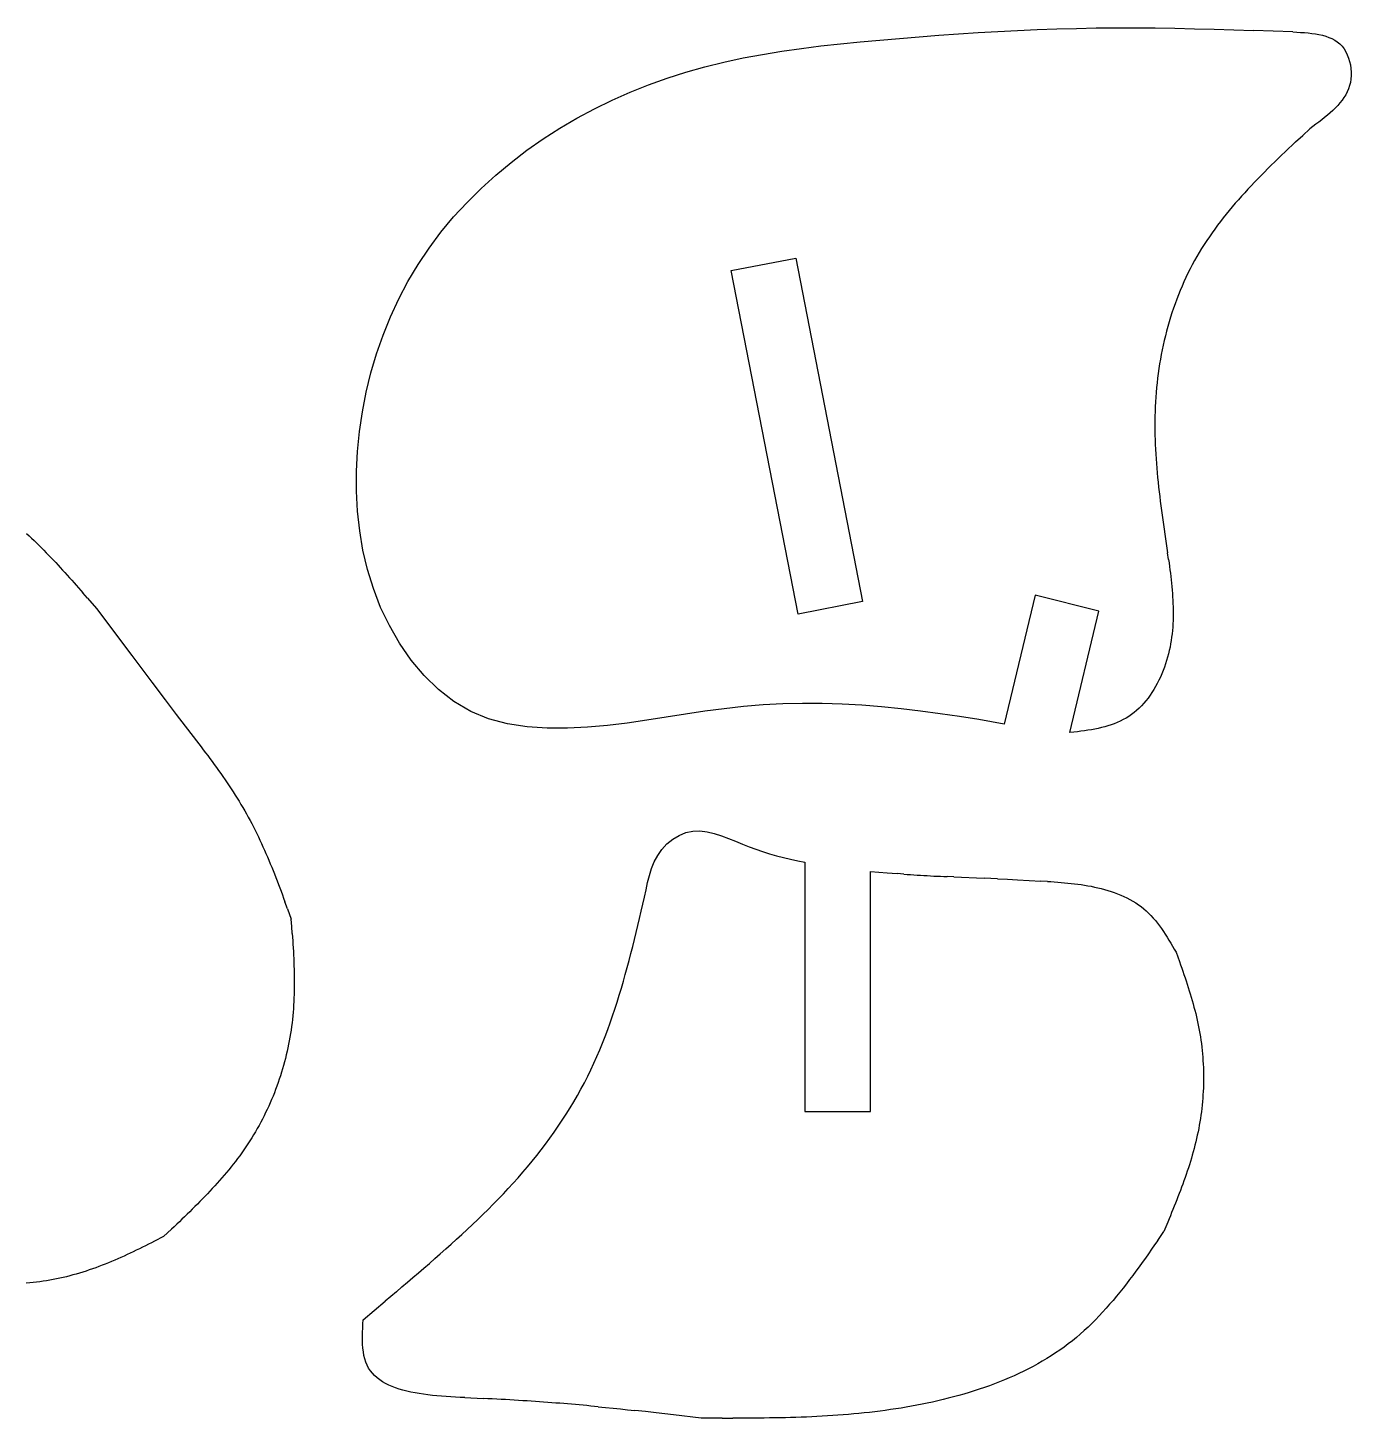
# Model space of a CAD drawing. Extents: x -3475 to 3475, y -2114 to 2114.
# Drawn here: x 1756 to 2338, y 1492 to 2103 of the extents above; entities that cross this region are included whole.
import ezdxf

# ---------------------------------------------------------------- set-up
doc = ezdxf.new("R2010")
doc.units = 0
doc.header["$MEASUREMENT"] = 0
doc.layers.get('0').update_dxf_attribs({"linetype": 'CONTINUOUS'})

msp = doc.modelspace()

# ---------------------------------------------------------------- linework, layer by layer
for p, q in [((2225.45, 2102.99), (2234.09, 2103.06)), ((2234.09, 2103.06), (2242.73, 2103.06)), ((2242.73, 2103.06), (2251.37, 2102.99)), ((2121.79, 2096.89), (2130.43, 2097.68)), ((2130.43, 2097.68), (2139.08, 2098.42)), ((2139.08, 2098.42), (2147.72, 2099.13)), ((2147.72, 2099.13), (2156.36, 2099.79)), ((2156.36, 2099.79), (2165, 2100.4)), ((2165, 2100.4), (2173.63, 2100.96)), ((2173.63, 2100.96), (2182.27, 2101.46)), ((2182.27, 2101.46), (2190.9, 2101.91)), ((2190.9, 2101.91), (2199.54, 2102.29)), ((2199.54, 2102.29), (2208.17, 2102.59)), ((2208.17, 2102.59), (2216.81, 2102.83)), ((2216.81, 2102.83), (2225.45, 2102.99)), ((2251.37, 2102.99), (2260.02, 2102.86)), ((2260.02, 2102.86), (2268.67, 2102.67)), ((2268.67, 2102.67), (2277.31, 2102.44)), ((2277.31, 2102.44), (2285.96, 2102.17)), ((2285.96, 2102.17), (2294.62, 2101.88)), ((2311.92, 2101.26), (2294.62, 2101.88)), ((2311.92, 2101.26), (2313.61, 2101.16)), ((2313.61, 2101.16), (2315.3, 2101.06)), ((2315.3, 2101.06), (2316.97, 2100.94)), ((2316.97, 2100.94), (2318.62, 2100.79)), ((2318.62, 2100.79), (2320.24, 2100.61)), ((2320.24, 2100.61), (2321.84, 2100.38)), ((2321.84, 2100.38), (2323.39, 2100.1)), ((2323.39, 2100.1), (2324.89, 2099.76)), ((2324.89, 2099.76), (2326.34, 2099.35)), ((2326.34, 2099.35), (2327.73, 2098.87)), ((2327.73, 2098.87), (2329.05, 2098.29)), ((2329.05, 2098.29), (2330.29, 2097.62)), ((2330.29, 2097.62), (2331.46, 2096.85)), ((2070.3, 2089.8), (2078.79, 2091.39)), ((2078.79, 2091.39), (2087.34, 2092.79)), ((2087.34, 2092.79), (2095.91, 2094.01)), ((2095.91, 2094.01), (2104.52, 2095.08)), ((2104.52, 2095.08), (2113.15, 2096.03)), ((2113.15, 2096.03), (2121.79, 2096.89)), ((2331.46, 2096.85), (2332.53, 2095.96)), ((2332.53, 2095.96), (2333.52, 2094.95)), ((2333.52, 2094.95), (2334.4, 2093.81)), ((2334.4, 2093.81), (2335.17, 2092.56)), ((2335.17, 2092.56), (2335.84, 2091.2)), ((2335.84, 2091.2), (2336.41, 2089.77)), ((2045.13, 2083.56), (2053.46, 2085.91)), ((2053.46, 2085.91), (2061.85, 2087.98)), ((2061.85, 2087.98), (2070.3, 2089.8)), ((2336.41, 2089.77), (2336.86, 2088.28)), ((2336.86, 2088.28), (2337.2, 2086.74)), ((2337.2, 2086.74), (2337.43, 2085.18)), ((2337.43, 2085.18), (2337.55, 2083.61)), ((2028.73, 2077.99), (2036.88, 2080.92)), ((2036.88, 2080.92), (2045.13, 2083.56)), ((2337.18, 2079.06), (2336.83, 2077.64)), ((2337.42, 2080.53), (2337.18, 2079.06)), ((2337.54, 2082.05), (2337.42, 2080.53)), ((2337.55, 2083.61), (2337.54, 2082.05)), ((2012.73, 2071.25), (2020.67, 2074.77)), ((2020.67, 2074.77), (2028.73, 2077.99)), ((2335.13, 2073.66), (2334.38, 2072.42)), ((2335.8, 2074.94), (2335.13, 2073.66)), ((2336.36, 2076.27), (2335.8, 2074.94)), ((2336.83, 2077.64), (2336.36, 2076.27)), ((1997.26, 2063.32), (2004.92, 2067.44)), ((2004.92, 2067.44), (2012.73, 2071.25)), ((2329.49, 2066.73), (2328.33, 2065.67)), ((2330.6, 2067.81), (2329.49, 2066.73)), ((2331.64, 2068.91), (2330.6, 2067.81)), ((2332.63, 2070.05), (2331.64, 2068.91)), ((2333.54, 2071.22), (2332.63, 2070.05)), ((2334.38, 2072.42), (2333.54, 2071.22)), ((1989.75, 2058.92), (1997.26, 2063.32)), ((2322, 2060.63), (2320.67, 2059.65)), ((2323.31, 2061.62), (2322, 2060.63)), ((2324.61, 2062.61), (2323.31, 2061.62)), ((2325.89, 2063.61), (2324.61, 2062.61)), ((2327.13, 2064.63), (2325.89, 2063.61)), ((2328.33, 2065.67), (2327.13, 2064.63)), ((1975.26, 2049.21), (1982.41, 2054.21)), ((1982.41, 2054.21), (1989.75, 2058.92)), ((2313.13, 2052.88), (2316.23, 2055.78)), ((2316.23, 2055.78), (2319.33, 2058.68)), ((2320.67, 2059.65), (2319.33, 2058.68)), ((1968.32, 2043.91), (1975.26, 2049.21)), ((2308.52, 2048.51), (2306.99, 2047.05)), ((2310.05, 2049.97), (2308.52, 2048.51)), ((2311.59, 2051.43), (2310.05, 2049.97)), ((2313.13, 2052.88), (2311.59, 2051.43)), ((1961.61, 2038.32), (1968.32, 2043.91)), ((2302.44, 2042.63), (2300.95, 2041.15)), ((2303.95, 2044.11), (2302.44, 2042.63)), ((2305.47, 2045.58), (2303.95, 2044.11)), ((2306.99, 2047.05), (2305.47, 2045.58)), ((1955.15, 2032.45), (1961.61, 2038.32)), ((2296.51, 2036.66), (2295.06, 2035.15)), ((2297.98, 2038.17), (2296.51, 2036.66)), ((2299.46, 2039.66), (2297.98, 2038.17)), ((2300.95, 2041.15), (2299.46, 2039.66)), ((1948.96, 2026.3), (1955.15, 2032.45)), ((2290.77, 2030.57), (2289.38, 2029.02)), ((2292.19, 2032.11), (2290.77, 2030.57)), ((2293.62, 2033.63), (2292.19, 2032.11)), ((2295.06, 2035.15), (2293.62, 2033.63)), ((1943.08, 2019.88), (1948.96, 2026.3)), ((2285.28, 2024.31), (2283.95, 2022.72)), ((2286.63, 2025.89), (2285.28, 2024.31)), ((2287.99, 2027.46), (2286.63, 2025.89)), ((2289.38, 2029.02), (2287.99, 2027.46)), ((1937.52, 2013.19), (1943.08, 2019.88)), ((2280.08, 2017.86), (2278.83, 2016.22)), ((2281.35, 2019.5), (2280.08, 2017.86)), ((2282.64, 2021.12), (2281.35, 2019.5)), ((2283.95, 2022.72), (2282.64, 2021.12)), ((1932.3, 2006.24), (1937.52, 2013.19)), ((2276.4, 2012.88), (2275.22, 2011.19)), ((2277.6, 2014.56), (2276.4, 2012.88)), ((2278.83, 2016.22), (2277.6, 2014.56)), ((1927.46, 1999.04), (1932.3, 2006.24)), ((2271.83, 2006.02), (2270.76, 2004.26)), ((2272.94, 2007.76), (2271.83, 2006.02)), ((2274.07, 2009.48), (2272.94, 2007.76)), ((2275.22, 2011.19), (2274.07, 2009.48)), ((2065.08, 1996.31), (2093.4, 2001.81)), ((2093.4, 2001.81), (2122.76, 1850.79)), ((2268.69, 2000.68), (2267.71, 1998.87)), ((2269.71, 2002.48), (2268.69, 2000.68)), ((2270.76, 2004.26), (2269.71, 2002.48)), ((1923.01, 1991.58), (1927.46, 1999.04)), ((2094.44, 1845.28), (2065.08, 1996.31)), ((2264.92, 1993.31), (2264.05, 1991.42)), ((2265.82, 1995.18), (2264.92, 1993.31)), ((2266.75, 1997.03), (2265.82, 1995.18)), ((2267.71, 1998.87), (2266.75, 1997.03)), ((1918.96, 1983.9), (1923.01, 1991.58)), ((2262.4, 1987.59), (2261.62, 1985.66)), ((2263.21, 1989.51), (2262.4, 1987.59)), ((2264.05, 1991.42), (2263.21, 1989.51)), ((1915.3, 1976), (1918.96, 1983.9)), ((2260.14, 1981.74), (2259.45, 1979.76)), ((2260.87, 1983.71), (2260.14, 1981.74)), ((2261.62, 1985.66), (2260.87, 1983.71)), ((1912.05, 1967.92), (1915.3, 1976)), ((2258.15, 1975.77), (2257.54, 1973.76)), ((2258.79, 1977.77), (2258.15, 1975.77)), ((2259.45, 1979.76), (2258.79, 1977.77)), ((2256.41, 1969.71), (2255.89, 1967.67)), ((2256.96, 1971.74), (2256.41, 1969.71)), ((2257.54, 1973.76), (2256.96, 1971.74)), ((1909.19, 1959.68), (1912.05, 1967.92)), ((2254.94, 1963.56), (2254.5, 1961.5)), ((2255.4, 1965.62), (2254.94, 1963.56)), ((2255.89, 1967.67), (2255.4, 1965.62)), ((1906.73, 1951.3), (1909.19, 1959.68)), ((2253.71, 1957.36), (2253.36, 1955.28)), ((2254.09, 1959.43), (2253.71, 1957.36)), ((2254.5, 1961.5), (2254.09, 1959.43)), ((1904.67, 1942.8), (1906.73, 1951.3)), ((2252.74, 1951.11), (2252.47, 1949.03)), ((2253.03, 1953.2), (2252.74, 1951.11)), ((2253.36, 1955.28), (2253.03, 1953.2)), ((2252.01, 1944.84), (2251.83, 1942.75)), ((2252.23, 1946.94), (2252.01, 1944.84)), ((2252.47, 1949.03), (2252.23, 1946.94)), ((1903.01, 1934.2), (1904.67, 1942.8)), ((2251.53, 1938.57), (2251.43, 1936.48)), ((2251.67, 1940.66), (2251.53, 1938.57)), ((2251.83, 1942.75), (2251.67, 1940.66)), ((1901.74, 1925.53), (1903.01, 1934.2)), ((2251.29, 1932.31), (2251.26, 1930.23)), ((2251.35, 1934.4), (2251.29, 1932.31)), ((2251.43, 1936.48), (2251.35, 1934.4)), ((2251.26, 1930.23), (2251.26, 1928.14)), ((2251.26, 1928.14), (2251.27, 1926.06)), ((2251.27, 1926.06), (2251.31, 1923.98)), ((1900.88, 1916.81), (1901.74, 1925.53)), ((2251.31, 1923.98), (2251.37, 1921.9)), ((2251.37, 1921.9), (2251.45, 1919.82)), ((2251.45, 1919.82), (2251.55, 1917.75)), ((1900.42, 1908.06), (1900.88, 1916.81)), ((2251.55, 1917.75), (2251.66, 1915.67)), ((2251.66, 1915.67), (2251.8, 1913.6)), ((2251.8, 1913.6), (2251.95, 1911.52)), ((1900.4, 1899.31), (1900.42, 1908.06)), ((2251.95, 1911.52), (2252.11, 1909.45)), ((2252.11, 1909.45), (2252.3, 1907.37)), ((2252.3, 1907.37), (2252.49, 1905.3)), ((2252.49, 1905.3), (2252.7, 1903.23)), ((2252.7, 1903.23), (2252.93, 1901.16)), ((1900.84, 1890.59), (1900.4, 1899.31)), ((2252.93, 1901.16), (2253.16, 1899.09)), ((2253.16, 1899.09), (2253.4, 1897.02)), ((2253.4, 1897.02), (2253.66, 1894.96)), ((1901.78, 1881.91), (1900.84, 1890.59)), ((2253.66, 1894.96), (2253.92, 1892.89)), ((2253.92, 1892.89), (2254.2, 1890.82)), ((2254.2, 1890.82), (2254.48, 1888.75)), ((2254.48, 1888.75), (2254.76, 1886.69)), ((2254.76, 1886.69), (2255.06, 1884.62)), ((2255.06, 1884.62), (2255.36, 1882.55)), ((1755.4, 1880.74), (1756.51, 1879.7)), ((1756.51, 1879.7), (1757.61, 1878.65)), ((1757.61, 1878.65), (1758.7, 1877.6)), ((1758.7, 1877.6), (1759.78, 1876.54)), ((1903.23, 1873.32), (1901.78, 1881.91)), ((2255.36, 1882.55), (2255.66, 1880.49)), ((2255.66, 1880.49), (2255.96, 1878.42)), ((2255.96, 1878.42), (2256.89, 1872.23)), ((1759.78, 1876.54), (1760.85, 1875.48)), ((1760.85, 1875.48), (1761.92, 1874.41)), ((1761.92, 1874.41), (1762.98, 1873.34)), ((1762.98, 1873.34), (1764.03, 1872.27)), ((1764.03, 1872.27), (1765.08, 1871.19)), ((1765.08, 1871.19), (1766.11, 1870.1)), ((1905.24, 1864.82), (1903.23, 1873.32)), ((2257.3, 1869.25), (2256.89, 1872.23)), ((1766.11, 1870.1), (1767.15, 1869.01)), ((1767.15, 1869.01), (1768.18, 1867.92)), ((1768.18, 1867.92), (1769.2, 1866.82)), ((1769.2, 1866.82), (1770.21, 1865.72)), ((1770.21, 1865.72), (1771.23, 1864.62)), ((1771.23, 1864.62), (1772.23, 1863.51)), ((1907.82, 1856.46), (1905.24, 1864.82)), ((2257.3, 1869.25), (2257.5, 1867.76)), ((2257.5, 1867.76), (2257.69, 1866.27)), ((2257.69, 1866.27), (2257.88, 1864.78)), ((2257.88, 1864.78), (2258.07, 1863.3)), ((1772.23, 1863.51), (1773.24, 1862.4)), ((1773.24, 1862.4), (1774.24, 1861.29)), ((1774.24, 1861.29), (1775.23, 1860.17)), ((1775.23, 1860.17), (1776.23, 1859.06)), ((1776.23, 1859.06), (1777.22, 1857.94)), ((2258.07, 1863.3), (2258.24, 1861.81)), ((2258.24, 1861.81), (2258.41, 1860.32)), ((2258.41, 1860.32), (2258.57, 1858.83)), ((2258.57, 1858.83), (2258.71, 1857.35)), ((1777.22, 1857.94), (1778.2, 1856.82)), ((1778.2, 1856.82), (1779.19, 1855.69)), ((1779.19, 1855.69), (1780.17, 1854.57)), ((1782.13, 1852.32), (1780.17, 1854.57)), ((1911, 1848.25), (1907.82, 1856.46)), ((2198.68, 1853.59), (2185.06, 1796.91)), ((2226.67, 1846.61), (2198.68, 1853.59)), ((2258.71, 1857.35), (2258.85, 1855.86)), ((2258.85, 1855.86), (2258.97, 1854.37)), ((2258.97, 1854.37), (2259.07, 1852.89)), ((2259.07, 1852.89), (2259.16, 1851.4)), ((1782.13, 1852.32), (1786.04, 1847.81)), ((1786.04, 1847.81), (1801.58, 1827.07)), ((1914.83, 1840.22), (1911, 1848.25)), ((2122.76, 1850.79), (2094.44, 1845.28)), ((2213.83, 1793.17), (2226.67, 1846.61)), ((2259.16, 1851.4), (2259.23, 1849.92)), ((2259.23, 1849.92), (2259.28, 1848.43)), ((2259.28, 1848.43), (2259.31, 1846.95)), ((2259.31, 1846.95), (2259.31, 1845.47)), ((1919.29, 1832.45), (1914.83, 1840.22)), ((2259.19, 1841.03), (2259.1, 1839.55)), ((2259.26, 1842.51), (2259.19, 1841.03)), ((2259.3, 1843.99), (2259.26, 1842.51)), ((2259.31, 1845.47), (2259.3, 1843.99)), ((2258.65, 1835.11), (2258.44, 1833.64)), ((2258.83, 1836.59), (2258.65, 1835.11)), ((2258.98, 1838.07), (2258.83, 1836.59)), ((2259.1, 1839.55), (2258.98, 1838.07)), ((1924.38, 1825.07), (1919.29, 1832.45)), ((2257.6, 1829.22), (2257.25, 1827.75)), ((2257.92, 1830.69), (2257.6, 1829.22)), ((2258.2, 1832.16), (2257.92, 1830.69)), ((2258.44, 1833.64), (2258.2, 1832.16)), ((1801.58, 1827.07), (1810.36, 1815.41)), ((1930.07, 1818.24), (1924.38, 1825.07)), ((2255.45, 1821.89), (2254.9, 1820.44)), ((2255.96, 1823.35), (2255.45, 1821.89)), ((2256.43, 1824.81), (2255.96, 1823.35)), ((2256.86, 1826.28), (2256.43, 1824.81)), ((2257.25, 1827.75), (2256.86, 1826.28)), ((1936.35, 1812.1), (1930.07, 1818.24)), ((2253.03, 1816.2), (2252.33, 1814.82)), ((2253.69, 1817.59), (2253.03, 1816.2)), ((2254.32, 1819.01), (2253.69, 1817.59)), ((2254.9, 1820.44), (2254.32, 1819.01)), ((1810.36, 1815.41), (1816.24, 1807.64)), ((1943.19, 1806.79), (1936.35, 1812.1)), ((2249.14, 1809.6), (2248.25, 1808.38)), ((2249.99, 1810.86), (2249.14, 1809.6)), ((2250.81, 1812.15), (2249.99, 1810.86)), ((2251.59, 1813.47), (2250.81, 1812.15)), ((2252.33, 1814.82), (2251.59, 1813.47)), ((1816.24, 1807.64), (1821.17, 1801.18)), ((1950.57, 1802.47), (1943.19, 1806.79)), ((2061.97, 1803.69), (2053.46, 1802.54)), ((2070.52, 1804.63), (2061.97, 1803.69)), ((2079.11, 1805.32), (2070.52, 1804.63)), ((2087.75, 1805.76), (2079.11, 1805.32)), ((2096.41, 1805.96), (2087.75, 1805.76)), ((2105.09, 1805.92), (2096.41, 1805.96)), ((2113.77, 1805.66), (2105.09, 1805.92)), ((2122.44, 1805.19), (2113.77, 1805.66)), ((2131.09, 1804.51), (2122.44, 1805.19)), ((2139.71, 1803.64), (2131.09, 1804.51)), ((2148.3, 1802.61), (2139.71, 1803.64)), ((2244.32, 1803.93), (2243.24, 1802.94)), ((2245.35, 1804.97), (2244.32, 1803.93)), ((2246.36, 1806.06), (2245.35, 1804.97)), ((2247.32, 1807.2), (2246.36, 1806.06)), ((2248.25, 1808.38), (2247.32, 1807.2)), ((1821.17, 1801.18), (1830.09, 1789.54)), ((1958.46, 1799.24), (1950.57, 1802.47)), ((1966.77, 1797.02), (1958.46, 1799.24)), ((2019.37, 1797.39), (2010.71, 1796.35)), ((2027.95, 1798.61), (2019.37, 1797.39)), ((2036.48, 1799.92), (2027.95, 1798.61)), ((2044.97, 1801.26), (2036.48, 1799.92)), ((2053.46, 1802.54), (2044.97, 1801.26)), ((2156.87, 1801.45), (2148.3, 1802.61)), ((2165.43, 1800.19), (2156.87, 1801.45)), ((2173.97, 1798.87), (2165.43, 1800.19)), ((2185.06, 1796.91), (2173.97, 1798.87)), ((2234.73, 1797.63), (2233.39, 1797.09)), ((2236.04, 1798.22), (2234.73, 1797.63)), ((2237.33, 1798.86), (2236.04, 1798.22)), ((2238.58, 1799.55), (2237.33, 1798.86)), ((2239.8, 1800.31), (2238.58, 1799.55)), ((2240.98, 1801.13), (2239.8, 1800.31)), ((2242.13, 1802), (2240.98, 1801.13)), ((2243.24, 1802.94), (2242.13, 1802)), ((1975.38, 1795.69), (1966.77, 1797.02)), ((1984.19, 1795.09), (1975.38, 1795.69)), ((1993.09, 1795.09), (1984.19, 1795.09)), ((2001.95, 1795.55), (1993.09, 1795.09)), ((2010.71, 1796.35), (2001.95, 1795.55)), ((2215.72, 1793.35), (2213.83, 1793.17)), ((2217.27, 1793.54), (2215.72, 1793.35)), ((2218.8, 1793.74), (2217.27, 1793.54)), ((2220.33, 1793.95), (2218.8, 1793.74)), ((2221.85, 1794.18), (2220.33, 1793.95)), ((2223.35, 1794.44), (2221.85, 1794.18)), ((2224.84, 1794.72), (2223.35, 1794.44)), ((2226.32, 1795.03), (2224.84, 1794.72)), ((2227.77, 1795.36), (2226.32, 1795.03)), ((2229.21, 1795.74), (2227.77, 1795.36)), ((2230.63, 1796.15), (2229.21, 1795.74)), ((2232.02, 1796.59), (2230.63, 1796.15)), ((2233.39, 1797.09), (2232.02, 1796.59)), ((1830.09, 1789.54), (1831.07, 1788.24)), ((1831.07, 1788.24), (1832.06, 1786.94)), ((1832.06, 1786.94), (1833.04, 1785.64)), ((1833.04, 1785.64), (1834.02, 1784.34)), ((1834.02, 1784.34), (1834.99, 1783.03)), ((1834.99, 1783.03), (1835.96, 1781.73)), ((1835.96, 1781.73), (1836.93, 1780.41)), ((1836.93, 1780.41), (1837.89, 1779.1)), ((1837.89, 1779.1), (1838.84, 1777.78)), ((1838.84, 1777.78), (1839.79, 1776.46)), ((1839.79, 1776.46), (1840.73, 1775.14)), ((1840.73, 1775.14), (1841.66, 1773.81)), ((1841.66, 1773.81), (1842.59, 1772.47)), ((1842.59, 1772.47), (1843.5, 1771.13)), ((1843.5, 1771.13), (1844.41, 1769.79)), ((1844.41, 1769.79), (1845.3, 1768.44)), ((1845.3, 1768.44), (1846.19, 1767.08)), ((1846.19, 1767.08), (1847.06, 1765.72)), ((1847.06, 1765.72), (1847.93, 1764.35)), ((1847.93, 1764.35), (1848.78, 1762.98)), ((1848.78, 1762.98), (1849.62, 1761.6)), ((1849.62, 1761.6), (1850.45, 1760.21)), ((1850.45, 1760.21), (1851.26, 1758.82)), ((1851.26, 1758.82), (1852.06, 1757.41)), ((1852.06, 1757.41), (1852.84, 1756)), ((1852.84, 1756), (1853.61, 1754.58)), ((1853.61, 1754.58), (1854.37, 1753.16)), ((1854.37, 1753.16), (1855.11, 1751.72)), ((1855.11, 1751.72), (1855.84, 1750.28)), ((1855.84, 1750.28), (1856.55, 1748.83)), ((1856.55, 1748.83), (1857.26, 1747.38)), ((2042.16, 1747.99), (2045.13, 1749.19)), ((2045.13, 1749.19), (2048.19, 1749.83)), ((2048.19, 1749.83), (2051.3, 1749.93)), ((2051.3, 1749.93), (2054.44, 1749.56)), ((2054.44, 1749.56), (2057.6, 1748.83)), ((2057.6, 1748.83), (2060.75, 1747.84)), ((1857.26, 1747.38), (1857.95, 1745.91)), ((1857.95, 1745.91), (1858.63, 1744.45)), ((1858.63, 1744.45), (1859.29, 1742.97)), ((1859.29, 1742.97), (1859.95, 1741.49)), ((2034.59, 1741.81), (2036.82, 1744.21)), ((2036.82, 1744.21), (2039.37, 1746.3)), ((2039.37, 1746.3), (2042.16, 1747.99)), ((2060.75, 1747.84), (2063.87, 1746.66)), ((2063.87, 1746.66), (2066.95, 1745.41)), ((2066.95, 1745.41), (2069.96, 1744.17)), ((2069.96, 1744.17), (2072.93, 1742.99)), ((2072.93, 1742.99), (2075.89, 1741.88)), ((1859.95, 1741.49), (1860.6, 1740.01)), ((1860.6, 1740.01), (1861.24, 1738.52)), ((1861.24, 1738.52), (1861.87, 1737.02)), ((1861.87, 1737.02), (1862.49, 1735.52)), ((2030.1, 1733.4), (2031.28, 1736.36)), ((2031.28, 1736.36), (2032.75, 1739.17)), ((2032.75, 1739.17), (2034.59, 1741.81)), ((2075.89, 1741.88), (2078.89, 1740.85)), ((2078.89, 1740.85), (2081.93, 1739.9)), ((2081.93, 1739.9), (2085, 1739.03)), ((2085, 1739.03), (2088.09, 1738.23)), ((2088.09, 1738.23), (2091.2, 1737.5)), ((2091.2, 1737.5), (2094.31, 1736.81)), ((2094.31, 1736.81), (2097.42, 1736.14)), ((1862.49, 1735.52), (1863.11, 1734.02)), ((1863.11, 1734.02), (1863.71, 1732.51)), ((1863.71, 1732.51), (1864.31, 1731)), ((1864.31, 1731), (1864.91, 1729.49)), ((2028.34, 1727.2), (2029.15, 1730.33)), ((2029.15, 1730.33), (2030.1, 1733.4)), ((2097.42, 1736.14), (2097.42, 1626.5)), ((2126.27, 1626.5), (2126.27, 1732.07)), ((2126.27, 1732.07), (2133.6, 1731.5)), ((2133.6, 1731.5), (2138, 1731.17)), ((2140.94, 1730.95), (2138, 1731.17)), ((2140.94, 1730.95), (2142.41, 1730.85)), ((2142.41, 1730.85), (2143.87, 1730.75)), ((2143.87, 1730.75), (2145.34, 1730.65)), ((2145.34, 1730.65), (2146.81, 1730.55)), ((2146.81, 1730.55), (2148.28, 1730.46)), ((2148.28, 1730.46), (2149.75, 1730.37)), ((2149.75, 1730.37), (2151.21, 1730.28)), ((2151.21, 1730.28), (2152.68, 1730.2)), ((2152.68, 1730.2), (2154.15, 1730.12)), ((2154.15, 1730.12), (2155.62, 1730.05)), ((1864.91, 1729.49), (1865.5, 1727.97)), ((1865.5, 1727.97), (1866.08, 1726.45)), ((1866.08, 1726.45), (1866.65, 1724.92)), ((1866.65, 1724.92), (1867.23, 1723.4)), ((2026.93, 1720.87), (2027.63, 1724.03)), ((2027.63, 1724.03), (2028.34, 1727.2)), ((2155.62, 1730.05), (2157.09, 1729.98)), ((2157.09, 1729.98), (2158.56, 1729.91)), ((2158.56, 1729.91), (2160.03, 1729.84)), ((2162.97, 1729.71), (2160.03, 1729.84)), ((2162.97, 1729.71), (2176.2, 1729.17)), ((2179.14, 1729.04), (2176.2, 1729.17)), ((2182.08, 1728.91), (2179.14, 1729.04)), ((2182.08, 1728.91), (2186.49, 1728.69)), ((2186.49, 1728.69), (2190.9, 1728.47)), ((2190.9, 1728.47), (2201.18, 1727.92)), ((2204.13, 1727.74), (2201.18, 1727.92)), ((2204.13, 1727.74), (2205.61, 1727.64)), ((2205.61, 1727.64), (2207.08, 1727.54)), ((2207.08, 1727.54), (2208.55, 1727.43)), ((2208.55, 1727.43), (2210.03, 1727.31)), ((2210.03, 1727.31), (2211.5, 1727.18)), ((2211.5, 1727.18), (2212.97, 1727.04)), ((2212.97, 1727.04), (2214.45, 1726.89)), ((2214.45, 1726.89), (2215.92, 1726.72)), ((2215.92, 1726.72), (2217.39, 1726.53)), ((2217.39, 1726.53), (2218.86, 1726.33)), ((2218.86, 1726.33), (2220.33, 1726.1)), ((2220.33, 1726.1), (2221.8, 1725.85)), ((2221.8, 1725.85), (2223.27, 1725.58)), ((2223.27, 1725.58), (2224.73, 1725.28)), ((2224.73, 1725.28), (2226.2, 1724.95)), ((2226.2, 1724.95), (2227.66, 1724.59)), ((2227.66, 1724.59), (2229.12, 1724.2)), ((2229.12, 1724.2), (2230.58, 1723.78)), ((1867.23, 1723.4), (1867.8, 1721.87)), ((1867.8, 1721.87), (1868.36, 1720.34)), ((1868.36, 1720.34), (1868.92, 1718.81)), ((1870.04, 1715.74), (1868.92, 1718.81)), ((2026.23, 1717.72), (2026.93, 1720.87)), ((2230.58, 1723.78), (2232.02, 1723.33)), ((2232.02, 1723.33), (2233.45, 1722.84)), ((2233.45, 1722.84), (2234.86, 1722.31)), ((2234.86, 1722.31), (2236.26, 1721.75)), ((2236.26, 1721.75), (2237.63, 1721.15)), ((2237.63, 1721.15), (2238.98, 1720.51)), ((2238.98, 1720.51), (2240.3, 1719.82)), ((2240.3, 1719.82), (2241.59, 1719.1)), ((2241.59, 1719.1), (2242.85, 1718.32)), ((2242.85, 1718.32), (2244.07, 1717.51)), ((1870.04, 1715.74), (1871.71, 1711.13)), ((2024.79, 1711.48), (2025.51, 1714.59)), ((2025.51, 1714.59), (2026.23, 1717.72)), ((2244.07, 1717.51), (2245.25, 1716.64)), ((2245.25, 1716.64), (2246.38, 1715.73)), ((2246.38, 1715.73), (2247.48, 1714.77)), ((2247.48, 1714.77), (2248.53, 1713.77)), ((2248.53, 1713.77), (2249.55, 1712.72)), ((2249.55, 1712.72), (2250.53, 1711.64)), ((1871.93, 1707.98), (1871.71, 1711.13)), ((1872.15, 1704.82), (1871.93, 1707.98)), ((2023.31, 1705.28), (2024.06, 1708.38)), ((2024.06, 1708.38), (2024.79, 1711.48)), ((2250.53, 1711.64), (2251.48, 1710.52)), ((2251.48, 1710.52), (2252.4, 1709.36)), ((2252.4, 1709.36), (2253.3, 1708.18)), ((2253.3, 1708.18), (2254.17, 1706.97)), ((2254.17, 1706.97), (2255.01, 1705.74)), ((2255.01, 1705.74), (2255.85, 1704.49)), ((1872.15, 1704.82), (1872.25, 1703.25)), ((1872.25, 1703.25), (1872.35, 1701.67)), ((1872.35, 1701.67), (1872.45, 1700.09)), ((1872.45, 1700.09), (1872.54, 1698.52)), ((2021.78, 1699.12), (2022.55, 1702.2)), ((2022.55, 1702.2), (2023.31, 1705.28)), ((2255.85, 1704.49), (2256.66, 1703.21)), ((2256.66, 1703.21), (2257.46, 1701.93)), ((2257.46, 1701.93), (2258.25, 1700.63)), ((2258.25, 1700.63), (2259.03, 1699.32)), ((1872.54, 1698.52), (1872.63, 1696.94)), ((1872.63, 1696.94), (1872.71, 1695.36)), ((1872.71, 1695.36), (1872.78, 1693.79)), ((1872.78, 1693.79), (1872.85, 1692.21)), ((2020.19, 1692.99), (2020.99, 1696.05)), ((2020.99, 1696.05), (2021.78, 1699.12)), ((2259.03, 1699.32), (2259.81, 1698.01)), ((2259.81, 1698.01), (2260.59, 1696.7)), ((2260.59, 1696.7), (2262.09, 1692.46)), ((1872.85, 1692.21), (1872.9, 1690.64)), ((1872.9, 1690.64), (1872.95, 1689.06)), ((1872.95, 1689.06), (1872.99, 1687.49)), ((1872.99, 1687.49), (1873.01, 1685.91)), ((2018.52, 1686.87), (2019.36, 1689.93)), ((2019.36, 1689.93), (2020.19, 1692.99)), ((2262.09, 1692.46), (2262.59, 1691.04)), ((2262.59, 1691.04), (2263.08, 1689.63)), ((2263.08, 1689.63), (2263.57, 1688.21)), ((2263.57, 1688.21), (2264.05, 1686.8)), ((1873.02, 1681.19), (1873, 1679.62)), ((1873.01, 1685.91), (1873.03, 1684.34)), ((1873.03, 1682.77), (1873.02, 1681.19)), ((1873.03, 1684.34), (1873.03, 1682.77)), ((2016.78, 1680.75), (2017.66, 1683.81)), ((2017.66, 1683.81), (2018.52, 1686.87)), ((2264.05, 1686.8), (2264.53, 1685.38)), ((2264.53, 1685.38), (2265.01, 1683.96)), ((2265.01, 1683.96), (2265.47, 1682.54)), ((2265.47, 1682.54), (2265.93, 1681.11)), ((1872.91, 1676.48), (1872.84, 1674.91)), ((1872.96, 1678.05), (1872.91, 1676.48)), ((1873, 1679.62), (1872.96, 1678.05)), ((2014.93, 1674.65), (2015.87, 1677.7)), ((2015.87, 1677.7), (2016.78, 1680.75)), ((2265.93, 1681.11), (2266.38, 1679.69)), ((2266.38, 1679.69), (2266.82, 1678.26)), ((2266.82, 1678.26), (2267.25, 1676.83)), ((2267.25, 1676.83), (2267.66, 1675.39)), ((2267.66, 1675.39), (2268.07, 1673.96)), ((1872.53, 1670.2), (1872.39, 1668.64)), ((1872.65, 1671.77), (1872.53, 1670.2)), ((1872.75, 1673.34), (1872.65, 1671.77)), ((1872.84, 1674.91), (1872.75, 1673.34)), ((2012.96, 1668.58), (2013.96, 1671.61)), ((2013.96, 1671.61), (2014.93, 1674.65)), ((2268.07, 1673.96), (2268.46, 1672.52)), ((2268.46, 1672.52), (2268.84, 1671.07)), ((2268.84, 1671.07), (2269.2, 1669.63)), ((2269.2, 1669.63), (2269.55, 1668.18)), ((1871.86, 1663.94), (1871.64, 1662.37)), ((1872.06, 1665.5), (1871.86, 1663.94)), ((1872.24, 1667.07), (1872.06, 1665.5)), ((1872.39, 1668.64), (1872.24, 1667.07)), ((2010.84, 1662.56), (2011.92, 1665.56)), ((2011.92, 1665.56), (2012.96, 1668.58)), ((2269.55, 1668.18), (2269.88, 1666.72)), ((2269.88, 1666.72), (2270.2, 1665.26)), ((2270.2, 1665.26), (2270.5, 1663.8)), ((2270.5, 1663.8), (2270.78, 1662.33)), ((1870.86, 1657.69), (1870.56, 1656.13)), ((1871.14, 1659.25), (1870.86, 1657.69)), ((1871.4, 1660.81), (1871.14, 1659.25)), ((1871.64, 1662.37), (1871.4, 1660.81)), ((2008.55, 1656.59), (2009.72, 1659.57)), ((2009.72, 1659.57), (2010.84, 1662.56)), ((2270.78, 1662.33), (2271.04, 1660.86)), ((2271.04, 1660.86), (2271.28, 1659.38)), ((2271.28, 1659.38), (2271.5, 1657.9)), ((2271.5, 1657.9), (2271.7, 1656.42)), ((1869.53, 1651.48), (1869.15, 1649.94)), ((1869.9, 1653.03), (1869.53, 1651.48)), ((1870.24, 1654.58), (1869.9, 1653.03)), ((1870.56, 1656.13), (1870.24, 1654.58)), ((2004.76, 1647.8), (2006.08, 1650.71)), ((2006.08, 1650.71), (2007.34, 1653.64)), ((2007.34, 1653.64), (2008.55, 1656.59)), ((2271.7, 1656.42), (2271.88, 1654.93)), ((2271.88, 1654.93), (2272.05, 1653.44)), ((2272.05, 1653.44), (2272.19, 1651.94)), ((2272.19, 1651.94), (2272.31, 1650.45)), ((1867.89, 1645.34), (1867.43, 1643.81)), ((1868.33, 1646.87), (1867.89, 1645.34)), ((1868.75, 1648.4), (1868.33, 1646.87)), ((1869.15, 1649.94), (1868.75, 1648.4)), ((2001.99, 1642.05), (2003.4, 1644.92)), ((2003.4, 1644.92), (2004.76, 1647.8)), ((2272.31, 1650.45), (2272.42, 1648.95)), ((2272.42, 1648.95), (2272.5, 1647.45)), ((2272.5, 1647.45), (2272.57, 1645.94)), ((2272.57, 1645.94), (2272.62, 1644.44)), ((1865.94, 1639.28), (1865.4, 1637.78)), ((1866.46, 1640.78), (1865.94, 1639.28)), ((1866.95, 1642.3), (1866.46, 1640.78)), ((1867.43, 1643.81), (1866.95, 1642.3)), ((1999.02, 1636.4), (2000.53, 1639.22)), ((2000.53, 1639.22), (2001.99, 1642.05)), ((2272.61, 1638.42), (2272.57, 1636.92)), ((2272.64, 1639.92), (2272.61, 1638.42)), ((2272.62, 1644.44), (2272.64, 1642.93)), ((2272.64, 1642.93), (2272.65, 1641.43)), ((2272.65, 1641.43), (2272.64, 1639.92)), ((1863.69, 1633.32), (1863.08, 1631.85)), ((1864.28, 1634.8), (1863.69, 1633.32)), ((1864.85, 1636.28), (1864.28, 1634.8)), ((1865.4, 1637.78), (1864.85, 1636.28)), ((1995.86, 1630.85), (1997.46, 1633.61)), ((1997.46, 1633.61), (1999.02, 1636.4)), ((2272.31, 1632.41), (2272.19, 1630.91)), ((2272.41, 1633.91), (2272.31, 1632.41)), ((2272.5, 1635.41), (2272.41, 1633.91)), ((2272.57, 1636.92), (2272.5, 1635.41)), ((1861.14, 1627.49), (1860.45, 1626.06)), ((1861.8, 1628.94), (1861.14, 1627.49)), ((1862.45, 1630.39), (1861.8, 1628.94)), ((1863.08, 1631.85), (1862.45, 1630.39)), ((1992.53, 1625.41), (1994.22, 1628.12)), ((1994.22, 1628.12), (1995.86, 1630.85)), ((2097.42, 1626.5), (2126.27, 1626.5)), ((2271.7, 1626.43), (2271.5, 1624.95)), ((2271.88, 1627.92), (2271.7, 1626.43)), ((2272.04, 1629.42), (2271.88, 1627.92)), ((2272.19, 1630.91), (2272.04, 1629.42)), ((1857.54, 1620.42), (1856.77, 1619.04)), ((1858.3, 1621.82), (1857.54, 1620.42)), ((1859.03, 1623.22), (1858.3, 1621.82)), ((1859.75, 1624.63), (1859.03, 1623.22)), ((1860.45, 1626.06), (1859.75, 1624.63)), ((1987.21, 1617.45), (1989.03, 1620.07)), ((1989.03, 1620.07), (1990.8, 1622.72)), ((1990.8, 1622.72), (1992.53, 1625.41)), ((2270.8, 1620.51), (2270.52, 1619.04)), ((2271.05, 1621.98), (2270.8, 1620.51)), ((2271.29, 1623.46), (2271.05, 1621.98)), ((2271.5, 1624.95), (2271.29, 1623.46)), ((1854.36, 1614.96), (1853.52, 1613.63)), ((1855.18, 1616.31), (1854.36, 1614.96)), ((1855.98, 1617.67), (1855.18, 1616.31)), ((1856.77, 1619.04), (1855.98, 1617.67)), ((1983.47, 1612.28), (1985.36, 1614.85)), ((1985.36, 1614.85), (1987.21, 1617.45)), ((2269.6, 1614.66), (2269.25, 1613.21)), ((2269.92, 1616.11), (2269.6, 1614.66)), ((2270.23, 1617.57), (2269.92, 1616.11)), ((2270.52, 1619.04), (2270.23, 1617.57)), ((1849.99, 1608.42), (1849.07, 1607.15)), ((1850.9, 1609.7), (1849.99, 1608.42)), ((1851.79, 1611), (1850.9, 1609.7)), ((1852.66, 1612.31), (1851.79, 1611)), ((1853.52, 1613.63), (1852.66, 1612.31)), ((1979.57, 1607.23), (1981.54, 1609.74)), ((1981.54, 1609.74), (1983.47, 1612.28)), ((2268.13, 1608.88), (2267.73, 1607.44)), ((2268.52, 1610.32), (2268.13, 1608.88)), ((2268.89, 1611.76), (2268.52, 1610.32)), ((2269.25, 1613.21), (2268.89, 1611.76)), ((1845.25, 1602.17), (1844.26, 1600.95)), ((1846.22, 1603.4), (1845.25, 1602.17)), ((1847.19, 1604.64), (1846.22, 1603.4)), ((1848.14, 1605.89), (1847.19, 1604.64)), ((1849.07, 1607.15), (1848.14, 1605.89)), ((1973.47, 1599.85), (1975.54, 1602.28)), ((1975.54, 1602.28), (1977.57, 1604.74)), ((1977.57, 1604.74), (1979.57, 1607.23)), ((2265.98, 1601.74), (2265.51, 1600.32)), ((2266.43, 1603.16), (2265.98, 1601.74)), ((2266.88, 1604.58), (2266.43, 1603.16)), ((2267.31, 1606.01), (2266.88, 1604.58)), ((2267.73, 1607.44), (2267.31, 1606.01)), ((1840.18, 1596.17), (1839.14, 1595)), ((1841.22, 1597.35), (1840.18, 1596.17)), ((1842.24, 1598.54), (1841.22, 1597.35)), ((1843.26, 1599.74), (1842.24, 1598.54)), ((1844.26, 1600.95), (1843.26, 1599.74)), ((1969.25, 1595.07), (1971.38, 1597.45)), ((1971.38, 1597.45), (1973.47, 1599.85)), ((2264.04, 1596.09), (2263.54, 1594.68)), ((2264.54, 1597.5), (2264.04, 1596.09)), ((2265.03, 1598.91), (2264.54, 1597.5)), ((2265.51, 1600.32), (2265.03, 1598.91)), ((1834.86, 1590.38), (1833.77, 1589.24)), ((1835.94, 1591.52), (1834.86, 1590.38)), ((1837.02, 1592.67), (1835.94, 1591.52)), ((1838.08, 1593.83), (1837.02, 1592.67)), ((1839.14, 1595), (1838.08, 1593.83)), ((1962.71, 1588.08), (1964.92, 1590.38)), ((1964.92, 1590.38), (1967.1, 1592.71)), ((1967.1, 1592.71), (1969.25, 1595.07)), ((2261.96, 1590.47), (2261.42, 1589.07)), ((2262.5, 1591.87), (2261.96, 1590.47)), ((2263.02, 1593.27), (2262.5, 1591.87)), ((2263.54, 1594.68), (2263.02, 1593.27)), ((1828.21, 1583.62), (1827.08, 1582.51)), ((1829.33, 1584.74), (1828.21, 1583.62)), ((1830.45, 1585.85), (1829.33, 1584.74)), ((1831.56, 1586.98), (1830.45, 1585.85)), ((1832.67, 1588.1), (1831.56, 1586.98)), ((1833.77, 1589.24), (1832.67, 1588.1)), ((1955.97, 1581.3), (1958.24, 1583.54)), ((1958.24, 1583.54), (1960.49, 1585.8)), ((1960.49, 1585.8), (1962.71, 1588.08)), ((2259.21, 1583.5), (2258.65, 1582.1)), ((2259.77, 1584.89), (2259.21, 1583.5)), ((2260.33, 1586.28), (2259.77, 1584.89)), ((2260.88, 1587.68), (2260.33, 1586.28)), ((2261.42, 1589.07), (2260.88, 1587.68)), ((1822.52, 1578.11), (1821.37, 1577.02)), ((1823.66, 1579.21), (1822.52, 1578.11)), ((1824.81, 1580.31), (1823.66, 1579.21)), ((1825.94, 1581.41), (1824.81, 1580.31)), ((1827.08, 1582.51), (1825.94, 1581.41)), ((1951.37, 1576.88), (1953.68, 1579.08)), ((1953.68, 1579.08), (1955.97, 1581.3)), ((2256.94, 1577.93), (2255.21, 1573.77)), ((2257.51, 1579.32), (2256.94, 1577.93)), ((2258.08, 1580.71), (2257.51, 1579.32)), ((2258.65, 1582.1), (2258.08, 1580.71)), ((1815.6, 1571.57), (1811.61, 1569.54)), ((1819.06, 1574.83), (1815.6, 1571.57)), ((1820.22, 1575.92), (1819.06, 1574.83)), ((1821.37, 1577.02), (1820.22, 1575.92)), ((1944.35, 1570.39), (1946.7, 1572.54)), ((1946.7, 1572.54), (1949.04, 1574.7)), ((1949.04, 1574.7), (1951.37, 1576.88)), ((2252.52, 1569.87), (2255.21, 1573.77)), ((1803.6, 1565.57), (1802.26, 1564.92)), ((1804.94, 1566.22), (1803.6, 1565.57)), ((1806.28, 1566.88), (1804.94, 1566.22)), ((1807.62, 1567.54), (1806.28, 1566.88)), ((1808.95, 1568.2), (1807.62, 1567.54)), ((1810.28, 1568.87), (1808.95, 1568.2)), ((1811.61, 1569.54), (1810.28, 1568.87)), ((1937.22, 1564.01), (1939.61, 1566.12)), ((1939.61, 1566.12), (1941.98, 1568.25)), ((1941.98, 1568.25), (1944.35, 1570.39)), ((2249.82, 1565.98), (2248.46, 1564.05)), ((2251.17, 1567.93), (2249.82, 1565.98)), ((2252.52, 1569.87), (2251.17, 1567.93)), ((1788.56, 1558.96), (1787.16, 1558.42)), ((1789.96, 1559.5), (1788.56, 1558.96)), ((1791.34, 1560.06), (1789.96, 1559.5)), ((1792.73, 1560.64), (1791.34, 1560.06)), ((1794.1, 1561.22), (1792.73, 1560.64)), ((1795.48, 1561.81), (1794.1, 1561.22)), ((1796.84, 1562.42), (1795.48, 1561.81)), ((1798.2, 1563.03), (1796.84, 1562.42)), ((1799.56, 1563.65), (1798.2, 1563.03)), ((1800.91, 1564.29), (1799.56, 1563.65)), ((1802.26, 1564.92), (1800.91, 1564.29)), ((1930.02, 1557.71), (1932.43, 1559.8)), ((1932.43, 1559.8), (1934.83, 1561.9)), ((1934.83, 1561.9), (1937.22, 1564.01)), ((2245.73, 1560.2), (2244.35, 1558.29)), ((2247.1, 1562.12), (2245.73, 1560.2)), ((2248.46, 1564.05), (2247.1, 1562.12)), ((1768.52, 1552.94), (1767.06, 1552.65)), ((1769.98, 1553.25), (1768.52, 1552.94)), ((1771.43, 1553.58), (1769.98, 1553.25)), ((1772.88, 1553.93), (1771.43, 1553.58)), ((1774.33, 1554.3), (1772.88, 1553.93)), ((1775.77, 1554.69), (1774.33, 1554.3)), ((1777.21, 1555.1), (1775.77, 1554.69)), ((1778.65, 1555.53), (1777.21, 1555.1)), ((1780.08, 1555.97), (1778.65, 1555.53)), ((1781.51, 1556.43), (1780.08, 1555.97)), ((1782.93, 1556.91), (1781.51, 1556.43)), ((1784.34, 1557.4), (1782.93, 1556.91)), ((1785.76, 1557.9), (1784.34, 1557.4)), ((1787.16, 1558.42), (1785.76, 1557.9)), ((1922.77, 1551.48), (1925.19, 1553.55)), ((1925.19, 1553.55), (1927.61, 1555.63)), ((1927.61, 1555.63), (1930.02, 1557.71)), ((2241.57, 1554.51), (2240.16, 1552.64)), ((2242.97, 1556.39), (2241.57, 1554.51)), ((2244.35, 1558.29), (2242.97, 1556.39)), ((1756.74, 1551.23), (1755.26, 1551.11)), ((1758.22, 1551.37), (1756.74, 1551.23)), ((1759.7, 1551.53), (1758.22, 1551.37)), ((1761.18, 1551.71), (1759.7, 1551.53)), ((1762.65, 1551.91), (1761.18, 1551.71)), ((1764.12, 1552.13), (1762.65, 1551.91)), ((1765.59, 1552.38), (1764.12, 1552.13)), ((1767.06, 1552.65), (1765.59, 1552.38)), ((1917.92, 1547.35), (1913.05, 1543.24)), ((1917.92, 1547.35), (1920.35, 1549.41)), ((1920.35, 1549.41), (1922.77, 1551.48)), ((2235.85, 1547.12), (2234.38, 1545.32)), ((2237.3, 1548.94), (2235.85, 1547.12)), ((2238.74, 1550.78), (2237.3, 1548.94)), ((2240.16, 1552.64), (2238.74, 1550.78)), ((1903.29, 1535.04), (1913.05, 1543.24)), ((2231.38, 1541.79), (2229.86, 1540.05)), ((2232.89, 1543.54), (2231.38, 1541.79)), ((2234.38, 1545.32), (2232.89, 1543.54)), ((1903.19, 1533.19), (1903.29, 1535.04)), ((2225.14, 1535.02), (2223.52, 1533.4)), ((2226.74, 1536.67), (2225.14, 1535.02)), ((2228.31, 1538.35), (2226.74, 1536.67)), ((2229.86, 1540.05), (2228.31, 1538.35)), ((1903.02, 1527.73), (1903.05, 1529.53)), ((1903.05, 1529.53), (1903.11, 1531.35)), ((1903.11, 1531.35), (1903.19, 1533.19)), ((2218.5, 1528.73), (2216.77, 1527.25)), ((2220.2, 1530.25), (2218.5, 1528.73)), ((2221.88, 1531.81), (2220.2, 1530.25)), ((2223.52, 1533.4), (2221.88, 1531.81)), ((1903.03, 1525.96), (1903.02, 1527.73)), ((1903.09, 1524.22), (1903.03, 1525.96)), ((1903.2, 1522.54), (1903.09, 1524.22)), ((1903.39, 1520.9), (1903.2, 1522.54)), ((2211.38, 1523.01), (2209.52, 1521.68)), ((2213.21, 1524.39), (2211.38, 1523.01)), ((2215, 1525.8), (2213.21, 1524.39)), ((2216.77, 1527.25), (2215, 1525.8)), ((1903.66, 1519.32), (1903.39, 1520.9)), ((1904.01, 1517.82), (1903.66, 1519.32)), ((1904.47, 1516.38), (1904.01, 1517.82)), ((1905.03, 1515.03), (1904.47, 1516.38)), ((2201.78, 1516.73), (2199.78, 1515.58)), ((2203.76, 1517.91), (2201.78, 1516.73)), ((2205.71, 1519.13), (2203.76, 1517.91)), ((2207.63, 1520.39), (2205.71, 1519.13)), ((2209.52, 1521.68), (2207.63, 1520.39)), ((1905.7, 1513.77), (1905.03, 1515.03)), ((1906.48, 1512.58), (1905.7, 1513.77)), ((1907.36, 1511.47), (1906.48, 1512.58)), ((1908.34, 1510.44), (1907.36, 1511.47)), ((1909.41, 1509.48), (1908.34, 1510.44)), ((2189.41, 1510.37), (2187.27, 1509.43)), ((2191.53, 1511.34), (2189.41, 1510.37)), ((2193.63, 1512.35), (2191.53, 1511.34)), ((2195.7, 1513.39), (2193.63, 1512.35)), ((2197.75, 1514.47), (2195.7, 1513.39)), ((2199.78, 1515.58), (2197.75, 1514.47)), ((1910.57, 1508.59), (1909.41, 1509.48)), ((1911.81, 1507.76), (1910.57, 1508.59)), ((1913.14, 1507), (1911.81, 1507.76)), ((1914.54, 1506.3), (1913.14, 1507)), ((1916.01, 1505.65), (1914.54, 1506.3)), ((1917.55, 1505.06), (1916.01, 1505.65)), ((1919.15, 1504.52), (1917.55, 1505.06)), ((1920.81, 1504.04), (1919.15, 1504.52)), ((1922.53, 1503.59), (1920.81, 1504.04)), ((2174.09, 1504.43), (2171.85, 1503.7)), ((2176.33, 1505.18), (2174.09, 1504.43)), ((2178.55, 1505.97), (2176.33, 1505.18)), ((2180.75, 1506.79), (2178.55, 1505.97)), ((2182.94, 1507.64), (2180.75, 1506.79)), ((2185.12, 1508.52), (2182.94, 1507.64)), ((2187.27, 1509.43), (2185.12, 1508.52)), ((1924.3, 1503.19), (1922.53, 1503.59)), ((1926.12, 1502.84), (1924.3, 1503.19)), ((1927.97, 1502.52), (1926.12, 1502.84)), ((1929.87, 1502.23), (1927.97, 1502.52)), ((1931.8, 1501.98), (1929.87, 1502.23)), ((1933.76, 1501.75), (1931.8, 1501.98)), ((1935.75, 1501.55), (1933.76, 1501.75)), ((1937.75, 1501.38), (1935.75, 1501.55)), ((1939.78, 1501.22), (1937.75, 1501.38)), ((1941.82, 1501.09), (1939.78, 1501.22)), ((1943.86, 1500.97), (1941.82, 1501.09)), ((1945.91, 1500.86), (1943.86, 1500.97)), ((1947.97, 1500.75), (1945.91, 1500.86)), ((1947.97, 1500.75), (1956.1, 1500.39)), ((1958.09, 1500.29), (1956.1, 1500.39)), ((1960.07, 1500.19), (1958.09, 1500.29)), ((1962.04, 1500.09), (1960.07, 1500.19)), ((1963.98, 1499.99), (1962.04, 1500.09)), ((1965.91, 1499.88), (1963.98, 1499.99)), ((1967.83, 1499.77), (1965.91, 1499.88)), ((1969.73, 1499.66), (1967.83, 1499.77)), ((1971.61, 1499.54), (1969.73, 1499.66)), ((1973.48, 1499.42), (1971.61, 1499.54)), ((1975.34, 1499.3), (1973.48, 1499.42)), ((1977.18, 1499.18), (1975.34, 1499.3)), ((1979.01, 1499.06), (1977.18, 1499.18)), ((1980.82, 1498.93), (1979.01, 1499.06)), ((1982.62, 1498.8), (1980.82, 1498.93)), ((1984.41, 1498.67), (1982.62, 1498.8)), ((1986.19, 1498.53), (1984.41, 1498.67)), ((1987.95, 1498.4), (1986.19, 1498.53)), ((1989.7, 1498.26), (1987.95, 1498.4)), ((1991.44, 1498.12), (1989.7, 1498.26)), ((1993.17, 1497.97), (1991.44, 1498.12)), ((1994.89, 1497.83), (1993.17, 1497.97)), ((1996.59, 1497.68), (1994.89, 1497.83)), ((2148.95, 1497.86), (2146.64, 1497.41)), ((2151.26, 1498.34), (2148.95, 1497.86)), ((2153.57, 1498.83), (2151.26, 1498.34)), ((2155.87, 1499.35), (2153.57, 1498.83)), ((2158.17, 1499.89), (2155.87, 1499.35)), ((2160.47, 1500.46), (2158.17, 1499.89)), ((2162.76, 1501.06), (2160.47, 1500.46)), ((2165.05, 1501.68), (2162.76, 1501.06)), ((2167.32, 1502.32), (2165.05, 1501.68)), ((2169.59, 1503), (2167.32, 1502.32)), ((2171.85, 1503.7), (2169.59, 1503)), ((1998.29, 1497.54), (1996.59, 1497.68)), ((1999.98, 1497.39), (1998.29, 1497.54)), ((2001.65, 1497.23), (1999.98, 1497.39)), ((2003.32, 1497.08), (2001.65, 1497.23)), ((2004.98, 1496.93), (2003.32, 1497.08)), ((2006.62, 1496.77), (2004.98, 1496.93)), ((2006.62, 1496.77), (2009.89, 1496.45)), ((2009.89, 1496.45), (2013.13, 1496.13)), ((2013.13, 1496.13), (2016.34, 1495.8)), ((2016.34, 1495.8), (2019.52, 1495.47)), ((2019.52, 1495.47), (2022.68, 1495.13)), ((2027.37, 1494.62), (2022.68, 1495.13)), ((2032.02, 1494.1), (2027.37, 1494.62)), ((2039.69, 1493.21), (2032.02, 1494.1)), ((2051.86, 1491.79), (2039.69, 1493.21)), ((2061.11, 1491.74), (2051.86, 1491.79)), ((2061.11, 1491.74), (2065.74, 1491.72)), ((2068.05, 1491.72), (2065.74, 1491.72)), ((2070.37, 1491.72), (2068.05, 1491.72)), ((2072.68, 1491.73), (2070.37, 1491.72)), ((2074.99, 1491.74), (2072.68, 1491.73)), ((2077.3, 1491.76), (2074.99, 1491.74)), ((2079.62, 1491.78), (2077.3, 1491.76)), ((2081.93, 1491.81), (2079.62, 1491.78)), ((2084.24, 1491.84), (2081.93, 1491.81)), ((2086.55, 1491.89), (2084.24, 1491.84)), ((2088.87, 1491.94), (2086.55, 1491.89)), ((2091.18, 1492), (2088.87, 1491.94)), ((2093.49, 1492.07), (2091.18, 1492)), ((2095.8, 1492.14), (2093.49, 1492.07)), ((2098.12, 1492.23), (2095.8, 1492.14)), ((2100.43, 1492.33), (2098.12, 1492.23)), ((2102.74, 1492.44), (2100.43, 1492.33)), ((2105.05, 1492.57), (2102.74, 1492.44)), ((2107.36, 1492.7), (2105.05, 1492.57)), ((2109.68, 1492.85), (2107.36, 1492.7)), ((2111.99, 1493.01), (2109.68, 1492.85)), ((2114.3, 1493.19), (2111.99, 1493.01)), ((2116.61, 1493.38), (2114.3, 1493.19)), ((2118.92, 1493.58), (2116.61, 1493.38)), ((2121.23, 1493.8), (2118.92, 1493.58)), ((2123.54, 1494.04), (2121.23, 1493.8)), ((2125.85, 1494.29), (2123.54, 1494.04)), ((2128.16, 1494.56), (2125.85, 1494.29)), ((2130.47, 1494.85), (2128.16, 1494.56)), ((2132.78, 1495.16), (2130.47, 1494.85)), ((2135.09, 1495.48), (2132.78, 1495.16)), ((2137.4, 1495.83), (2135.09, 1495.48)), ((2139.71, 1496.19), (2137.4, 1495.83)), ((2142.02, 1496.58), (2139.71, 1496.19)), ((2144.33, 1496.99), (2142.02, 1496.58)), ((2146.64, 1497.41), (2144.33, 1496.99))]:
    msp.add_line(p, q)

doc.saveas('drawing.dxf')
